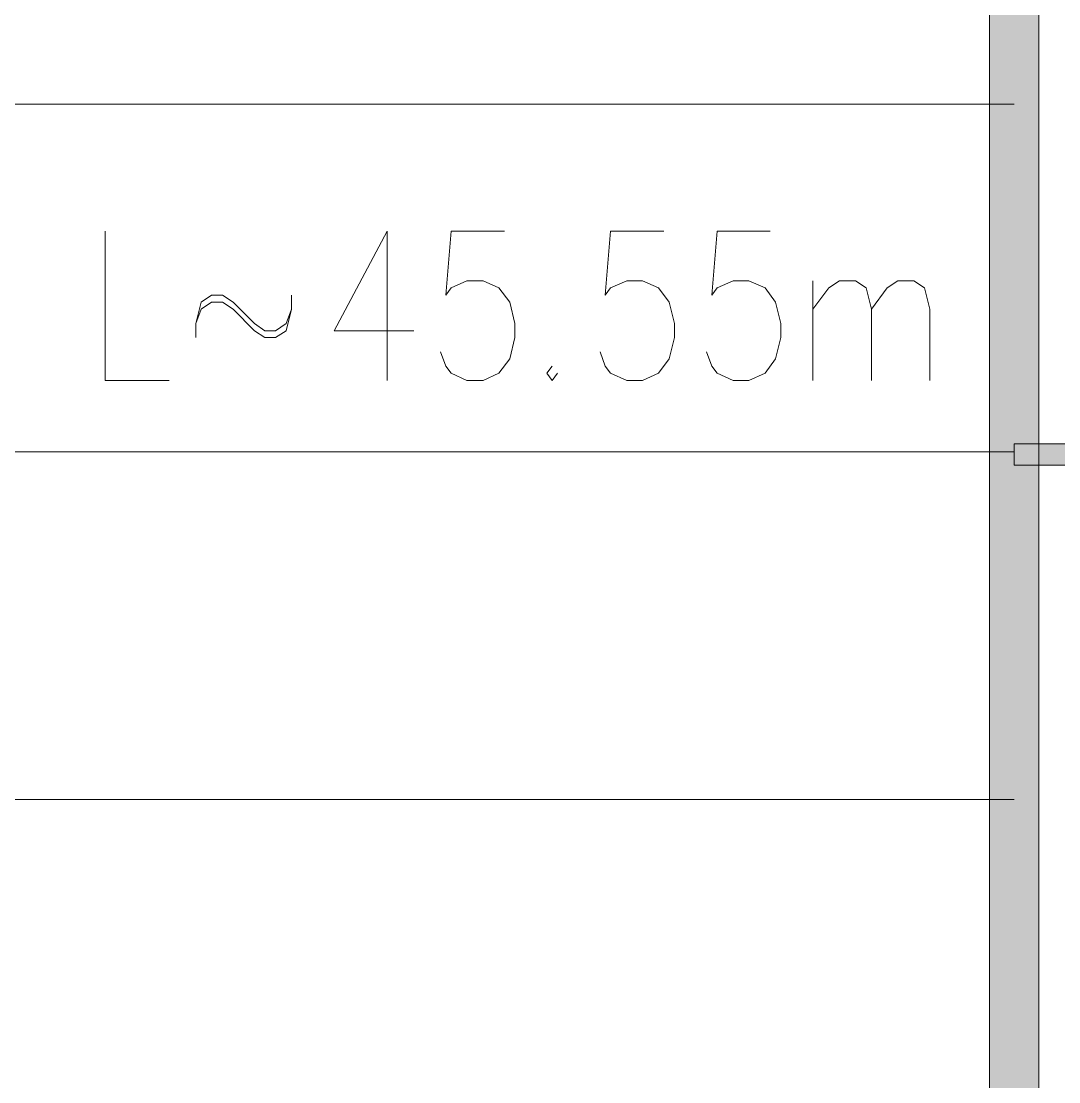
# Model space of a CAD drawing. Header units: millimetres. Extents: x 0 to 829, y 0 to 570.
# Drawn here: x 730.32 to 750.37, y 62.92 to 83.41 of the extents above; entities that cross this region are included whole.
import ezdxf

# ---------------------------------------------------------------- set-up
doc = ezdxf.new("R2010")
doc.units = ezdxf.units.MM

msp = doc.modelspace()

# ---------------------------------------------------------------- hatches: boundary and pattern name
h = msp.add_hatch(color=0)
h.dxf.hatch_style = 2
h.paths.add_polyline_path([(749.987917, 9.599083), (749.028361, 9.599083), (749.028361, 560.48275), (749.987917, 560.48275)])
h = msp.add_hatch(color=0)
h.dxf.hatch_style = 2
h.paths.add_polyline_path([(749.508139, 74.838278), (749.508139, 75.251028), (797.535306, 75.251028), (797.535306, 74.838278)])

# ---------------------------------------------------------------- linework, layer by layer
at = {"color": 0, "lineweight": 0}
for points in [[(749.987917, 9.599083), (749.028361, 9.599083), (749.028361, 560.48275), (749.987917, 560.48275)], [(749.508139, 74.838278), (749.508139, 75.251028), (797.535306, 75.251028), (797.535306, 74.838278)]]:
    msp.add_lwpolyline(points, close=True, dxfattribs=at)
for points in [[(576.756389, 81.812694), (749.508139, 81.812694)], [(731.939806, 79.357361), (731.939806, 76.475167), (733.174528, 76.475167)], [(737.390222, 79.357361), (736.363639, 77.434722), (737.905278, 77.434722)], [(737.390222, 79.357361), (737.390222, 76.475167)], [(739.655056, 79.357361), (738.624944, 79.357361), (738.522639, 78.122639), (738.624944, 78.260222), (738.931861, 78.397806), (739.242306, 78.397806), (739.549222, 78.260222), (739.757361, 77.985056), (739.859667, 77.572306), (739.859667, 77.300667), (739.757361, 76.887917), (739.549222, 76.61275), (739.242306, 76.475167), (738.931861, 76.475167), (738.624944, 76.61275), (738.522639, 76.750333), (738.420333, 77.0255)], [(742.738333, 79.357361), (741.708222, 79.357361), (741.605917, 78.122639), (741.708222, 78.260222), (742.018667, 78.397806), (742.325583, 78.397806), (742.636028, 78.260222), (742.840639, 77.985056), (742.942944, 77.572306), (742.942944, 77.300667), (742.840639, 76.887917), (742.636028, 76.61275), (742.325583, 76.475167), (742.018667, 76.475167), (741.708222, 76.61275), (741.605917, 76.750333), (741.503611, 77.0255)], [(744.795028, 79.357361), (743.764917, 79.357361), (743.662611, 78.122639), (743.764917, 78.260222), (744.075361, 78.397806), (744.382278, 78.397806), (744.692722, 78.260222), (744.897333, 77.985056), (744.999639, 77.572306), (744.999639, 77.300667), (744.897333, 76.887917), (744.692722, 76.61275), (744.382278, 76.475167), (744.075361, 76.475167), (743.764917, 76.61275), (743.662611, 76.750333), (743.560306, 77.0255)], [(745.617, 76.475167), (745.617, 78.397806)], [(745.617, 77.847472), (745.927444, 78.260222), (746.132056, 78.397806), (746.438972, 78.397806), (746.647111, 78.260222), (746.749417, 77.847472), (746.749417, 76.475167)], [(746.749417, 77.847472), (747.056333, 78.260222), (747.260944, 78.397806), (747.571389, 78.397806), (747.776, 78.260222), (747.878306, 77.847472), (747.878306, 76.475167)], [(733.689583, 77.300667), (733.689583, 77.572306), (733.791889, 77.985056), (733.9965, 78.122639), (734.204639, 78.122639), (734.40925, 77.985056), (734.822, 77.572306), (735.026611, 77.434722), (735.231222, 77.434722), (735.435833, 77.572306), (735.541667, 77.847472)], [(733.689583, 77.572306), (733.791889, 77.847472), (733.9965, 77.985056), (734.204639, 77.985056), (734.40925, 77.847472), (734.822, 77.434722), (735.026611, 77.300667), (735.231222, 77.300667), (735.435833, 77.434722), (735.541667, 77.847472), (735.541667, 78.122639)], [(740.579333, 76.750333), (740.477028, 76.61275), (740.579333, 76.475167), (740.681639, 76.61275)], [(576.756389, 75.092278), (749.508139, 75.092278)], [(576.756389, 68.375389), (749.508139, 68.375389)]]:
    msp.add_lwpolyline(points, dxfattribs=at)

doc.saveas('drawing.dxf')
